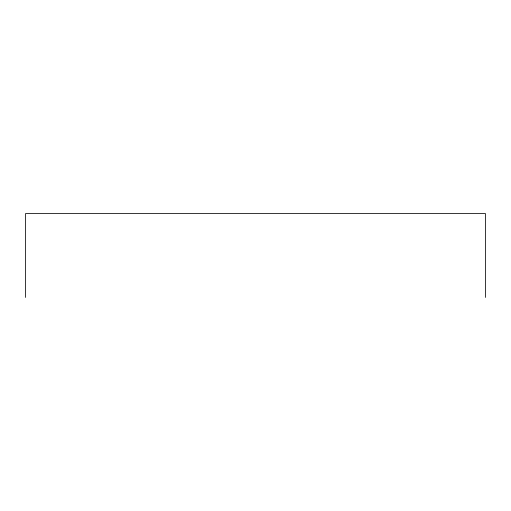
<?xml version="1.0" encoding="UTF-8"?>
<svg xmlns="http://www.w3.org/2000/svg" width="511" height="511" viewBox="0 0 511 511"><rect width="100%" height="100%" fill="white"/><g stroke="black" fill="none" stroke-linecap="round" stroke-linejoin="round"><path stroke-width="0.77" d="M485.45 297.434L485.45 213.566L25.55 213.566L25.55 297.434"/></g></svg>
